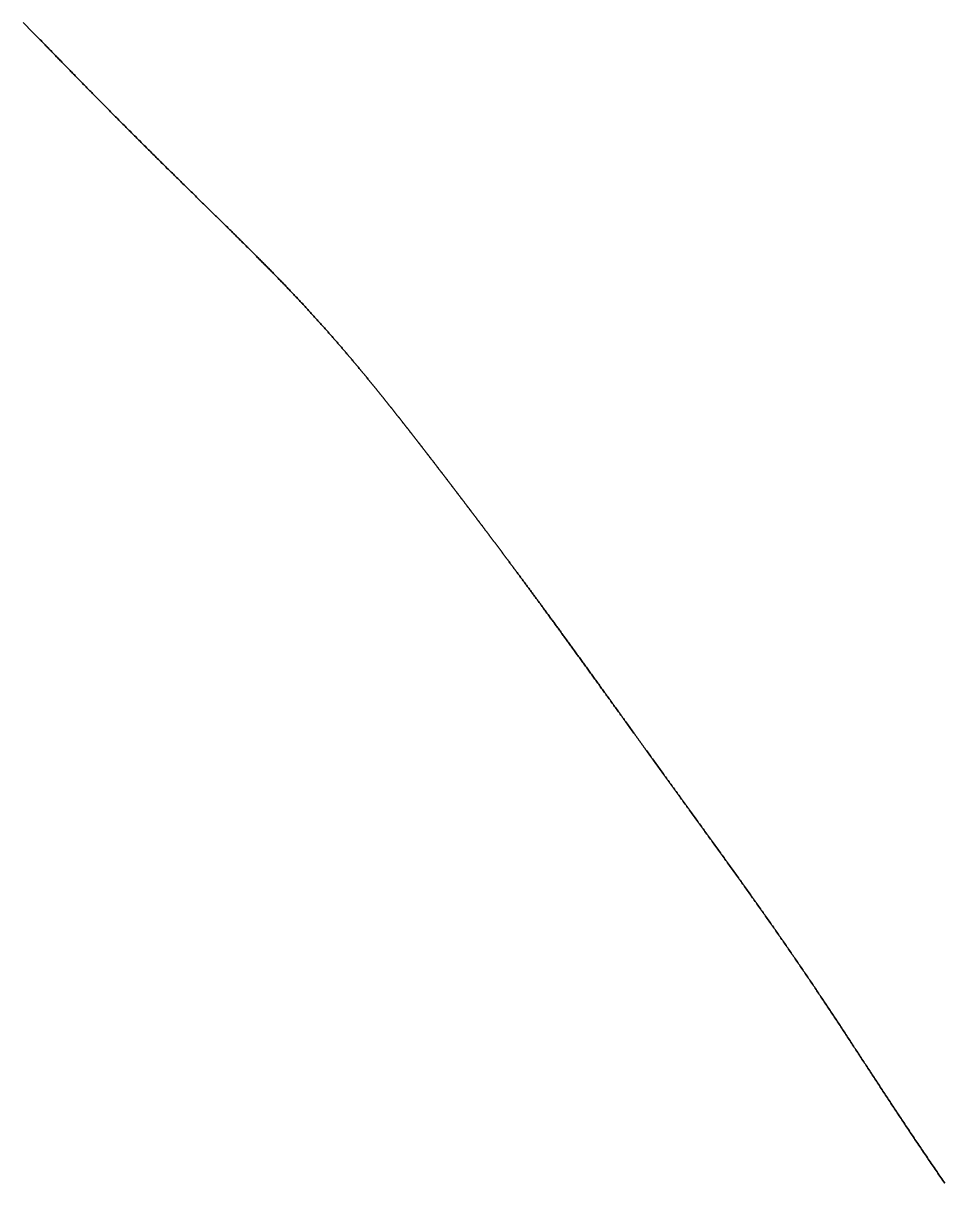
# Model space of a CAD drawing. Header units: inches. Extents: x 130170 to 284068, y 377793 to 804530.
# Drawn here: x 253334.4 to 253390.5, y 739400.2 to 739470.7 of the extents above; entities that cross this region are included whole.
import ezdxf

# ---------------------------------------------------------------- set-up
doc = ezdxf.new("R2010")
doc.units = ezdxf.units.IN
doc.header["$MEASUREMENT"] = 0
doc.layers.add('muni_il', color=7, linetype='Continuous')

msp = doc.modelspace()

# ---------------------------------------------------------------- linework, layer by layer
at = {"layer": 'muni_il'}
for points in [[(253334.381, 739470.787), (253334.42, 739470.748), (253334.459, 739470.708), (253334.498, 739470.669), (253334.537, 739470.629), (253334.576, 739470.59), (253334.615, 739470.55), (253334.655, 739470.51), (253334.694, 739470.47), (253334.734, 739470.431), (253334.773, 739470.39), (253334.813, 739470.35), (253334.853, 739470.31), (253334.893, 739470.269), (253334.933, 739470.229), (253334.973, 739470.188), (253335.013, 739470.147), (253335.054, 739470.106), (253335.094, 739470.064), (253335.135, 739470.023), (253335.176, 739469.981), (253335.217, 739469.939), (253335.258, 739469.897), (253335.299, 739469.855), (253335.34, 739469.813), (253335.382, 739469.77), (253335.424, 739469.728), (253335.466, 739469.685), (253335.508, 739469.641), (253335.55, 739469.598), (253335.593, 739469.554), (253335.636, 739469.511), (253335.679, 739469.466), (253335.722, 739469.422), (253335.765, 739469.378), (253335.809, 739469.333), (253335.853, 739469.288), (253335.897, 739469.243), (253335.941, 739469.197), (253335.986, 739469.151), (253336.03, 739469.106), (253336.075, 739469.059), (253336.12, 739469.013), (253336.166, 739468.966), (253336.212, 739468.919), (253336.258, 739468.872), (253336.304, 739468.824), (253336.35, 739468.777), (253336.397, 739468.729), (253336.444, 739468.68), (253336.491, 739468.632), (253336.539, 739468.583), (253336.586, 739468.534), (253336.635, 739468.484), (253336.683, 739468.435), (253336.731, 739468.385), (253336.78, 739468.334), (253336.829, 739468.284), (253336.879, 739468.233), (253336.929, 739468.182), (253336.979, 739468.131), (253337.029, 739468.079), (253337.079, 739468.027), (253337.13, 739467.975), (253337.181, 739467.923), (253337.233, 739467.87), (253337.284, 739467.817), (253337.336, 739467.763), (253337.389, 739467.71), (253337.441, 739467.656), (253337.494, 739467.602), (253337.547, 739467.547), (253337.6, 739467.493), (253337.654, 739467.438), (253337.708, 739467.383), (253337.762, 739467.327), (253337.816, 739467.272), (253337.871, 739467.216), (253337.926, 739467.159), (253337.981, 739467.103), (253338.037, 739467.046), (253338.093, 739466.989), (253338.149, 739466.932), (253338.205, 739466.874), (253338.262, 739466.816), (253338.319, 739466.758), (253338.376, 739466.7), (253338.433, 739466.641), (253338.491, 739466.583), (253338.549, 739466.524), (253338.607, 739466.465), (253338.666, 739466.405), (253338.724, 739466.345), (253338.783, 739466.286), (253338.842, 739466.226), (253338.902, 739466.165), (253338.961, 739466.105), (253339.021, 739466.044), (253339.081, 739465.983), (253339.141, 739465.922), (253339.202, 739465.861), (253339.263, 739465.799), (253339.323, 739465.738), (253339.385, 739465.676), (253339.446, 739465.614), (253339.507, 739465.551), (253339.569, 739465.489), (253339.631, 739465.427), (253339.693, 739465.364), (253339.755, 739465.301), (253339.818, 739465.238), (253339.88, 739465.175), (253339.943, 739465.112), (253340.006, 739465.048), (253340.069, 739464.985), (253340.133, 739464.921), (253340.196, 739464.857), (253340.26, 739464.793), (253340.323, 739464.729), (253340.387, 739464.665), (253340.451, 739464.601), (253340.515, 739464.536), (253340.579, 739464.472), (253340.644, 739464.408), (253340.708, 739464.343), (253340.773, 739464.278), (253340.838, 739464.214), (253340.902, 739464.149), (253340.967, 739464.084), (253341.032, 739464.019), (253341.097, 739463.954), (253341.162, 739463.889), (253341.228, 739463.824), (253341.293, 739463.759), (253341.358, 739463.694), (253341.424, 739463.628), (253341.489, 739463.563), (253341.555, 739463.498), (253341.62, 739463.432), (253341.686, 739463.367), (253341.751, 739463.302), (253341.817, 739463.237), (253341.883, 739463.171), (253341.949, 739463.106), (253342.014, 739463.041), (253342.08, 739462.976), (253342.146, 739462.91), (253342.212, 739462.845), (253342.277, 739462.78), (253342.343, 739462.715), (253342.409, 739462.649), (253342.475, 739462.584), (253342.54, 739462.519), (253342.606, 739462.454), (253342.672, 739462.389), (253342.737, 739462.324), (253342.803, 739462.259), (253342.869, 739462.195), (253342.934, 739462.13), (253343, 739462.065), (253343.065, 739462.001), (253343.13, 739461.936), (253343.196, 739461.872), (253343.261, 739461.807), (253343.326, 739461.743), (253343.391, 739461.679), (253343.456, 739461.615), (253343.521, 739461.551), (253343.586, 739461.487), (253343.651, 739461.423), (253343.716, 739461.359), (253343.78, 739461.296), (253343.845, 739461.232), (253343.91, 739461.169), (253343.974, 739461.105), (253344.038, 739461.042), (253344.102, 739460.979), (253344.166, 739460.916), (253344.23, 739460.853), (253344.294, 739460.791), (253344.358, 739460.728), (253344.421, 739460.666), (253344.485, 739460.604), (253344.548, 739460.541), (253344.611, 739460.479), (253344.674, 739460.417), (253344.737, 739460.356), (253344.8, 739460.294), (253344.863, 739460.233), (253344.925, 739460.171), (253344.988, 739460.11), (253345.05, 739460.049), (253345.112, 739459.988), (253345.174, 739459.927), (253345.236, 739459.867), (253345.297, 739459.806), (253345.359, 739459.746), (253345.42, 739459.686), (253345.481, 739459.626), (253345.542, 739459.566), (253345.603, 739459.507), (253345.663, 739459.447), (253345.724, 739459.388), (253345.784, 739459.329), (253345.844, 739459.269), (253345.904, 739459.211), (253345.964, 739459.152), (253346.024, 739459.093), (253346.083, 739459.035), (253346.143, 739458.977), (253346.202, 739458.919), (253346.261, 739458.861), (253346.32, 739458.803), (253346.378, 739458.745), (253346.437, 739458.688), (253346.495, 739458.631), (253346.553, 739458.574), (253346.611, 739458.517), (253346.668, 739458.46), (253346.726, 739458.403), (253346.783, 739458.347), (253346.84, 739458.291), (253346.897, 739458.234), (253346.954, 739458.178), (253347.011, 739458.123), (253347.067, 739458.067), (253347.124, 739458.012), (253347.179, 739457.956), (253347.235, 739457.901), (253347.291, 739457.846), (253347.347, 739457.791), (253347.402, 739457.736), (253347.457, 739457.682), (253347.512, 739457.628), (253347.567, 739457.573), (253347.621, 739457.519), (253347.676, 739457.465), (253347.73, 739457.411), (253347.784, 739457.358), (253347.838, 739457.304), (253347.891, 739457.251), (253347.945, 739457.198), (253347.998, 739457.145), (253348.051, 739457.092), (253348.104, 739457.039), (253348.157, 739456.987), (253348.21, 739456.934), (253348.262, 739456.882), (253348.314, 739456.83), (253348.366, 739456.778), (253348.418, 739456.726), (253348.47, 739456.674), (253348.521, 739456.622), (253348.573, 739456.571), (253348.624, 739456.52), (253348.675, 739456.468), (253348.726, 739456.417), (253348.776, 739456.366), (253348.827, 739456.315), (253348.877, 739456.265), (253348.927, 739456.214), (253348.977, 739456.164), (253349.027, 739456.113), (253349.077, 739456.063), (253349.126, 739456.013), (253349.175, 739455.963), (253349.225, 739455.913), (253349.273, 739455.864), (253349.322, 739455.814), (253349.371, 739455.764), (253349.419, 739455.715), (253349.468, 739455.666), (253349.516, 739455.617), (253349.564, 739455.568), (253349.612, 739455.519), (253349.659, 739455.47), (253349.707, 739455.421), (253349.754, 739455.373), (253349.801, 739455.324), (253349.849, 739455.276), (253349.895, 739455.227), (253349.942, 739455.179), (253349.989, 739455.131), (253350.035, 739455.083), (253350.082, 739455.035), (253350.128, 739454.987), (253350.174, 739454.94), (253350.22, 739454.892), (253350.265, 739454.844), (253350.311, 739454.797), (253350.357, 739454.75), (253350.402, 739454.702), (253350.447, 739454.655), (253350.492, 739454.608), (253350.537, 739454.561), (253350.582, 739454.514), (253350.627, 739454.467), (253350.671, 739454.42), (253350.715, 739454.373), (253350.76, 739454.327), (253350.804, 739454.28), (253350.848, 739454.234), (253350.892, 739454.187), (253350.936, 739454.141), (253350.979, 739454.095), (253351.023, 739454.048), (253351.066, 739454.002), (253351.109, 739453.956), (253351.152, 739453.91), (253351.195, 739453.864), (253351.238, 739453.818), (253351.281, 739453.773), (253351.324, 739453.727), (253351.366, 739453.681), (253351.409, 739453.636), (253351.451, 739453.59), (253351.493, 739453.544), (253351.535, 739453.499), (253351.577, 739453.454), (253351.619, 739453.408), (253351.661, 739453.363), (253351.703, 739453.318), (253351.744, 739453.273), (253351.786, 739453.227), (253351.827, 739453.182), (253351.868, 739453.137), (253351.91, 739453.092), (253351.951, 739453.047), (253351.992, 739453.002), (253352.032, 739452.958), (253352.073, 739452.913), (253352.114, 739452.868), (253352.154, 739452.823), (253352.195, 739452.779), (253352.235, 739452.734), (253352.275, 739452.69), (253352.315, 739452.645), (253352.356, 739452.601), (253352.396, 739452.556), (253352.435, 739452.512), (253352.475, 739452.468), (253352.515, 739452.423), (253352.555, 739452.379), (253352.594, 739452.335), (253352.633, 739452.291), (253352.673, 739452.246), (253352.712, 739452.202), (253352.751, 739452.158), (253352.79, 739452.114), (253352.829, 739452.07), (253352.868, 739452.026), (253352.907, 739451.982), (253352.946, 739451.938), (253352.985, 739451.895), (253353.023, 739451.851), (253353.062, 739451.807), (253353.1, 739451.763), (253353.139, 739451.719), (253353.177, 739451.676), (253353.215, 739451.632), (253353.253, 739451.589), (253353.291, 739451.545), (253353.329, 739451.501), (253353.367, 739451.458), (253353.405, 739451.414), (253353.443, 739451.371), (253353.48, 739451.328), (253353.518, 739451.284), (253353.555, 739451.241), (253353.593, 739451.197), (253353.63, 739451.154), (253353.667, 739451.111), (253353.705, 739451.068), (253353.742, 739451.025), (253353.779, 739450.981), (253353.816, 739450.938), (253353.853, 739450.895), (253353.889, 739450.852), (253353.926, 739450.809), (253353.963, 739450.766), (253354, 739450.723), (253354.036, 739450.68), (253354.073, 739450.637), (253354.109, 739450.594), (253354.146, 739450.552), (253354.182, 739450.509), (253354.218, 739450.466), (253354.254, 739450.423), (253354.29, 739450.381), (253354.326, 739450.338), (253354.362, 739450.295), (253354.398, 739450.253), (253354.434, 739450.21), (253354.47, 739450.168), (253354.505, 739450.125), (253354.541, 739450.083), (253354.577, 739450.04), (253354.612, 739449.998), (253354.648, 739449.956), (253354.683, 739449.913), (253354.718, 739449.871), (253354.753, 739449.829), (253354.788, 739449.787), (253354.824, 739449.744), (253354.859, 739449.702), (253354.894, 739449.66), (253354.929, 739449.618), (253354.963, 739449.576), (253354.998, 739449.534), (253355.033, 739449.492), (253355.068, 739449.45), (253355.102, 739449.408), (253355.137, 739449.367), (253355.171, 739449.325), (253355.205, 739449.283), (253355.24, 739449.241), (253355.274, 739449.2), (253355.308, 739449.158), (253355.342, 739449.116), (253355.376, 739449.075), (253355.41, 739449.034), (253355.444, 739448.992), (253355.478, 739448.951), (253355.512, 739448.909), (253355.546, 739448.868), (253355.579, 739448.827), (253355.613, 739448.785), (253355.647, 739448.744), (253355.68, 739448.703), (253355.714, 739448.662), (253355.747, 739448.621), (253355.78, 739448.58), (253355.814, 739448.539), (253355.847, 739448.498), (253355.88, 739448.457), (253355.913, 739448.416), (253355.946, 739448.375), (253355.979, 739448.335), (253356.012, 739448.294), (253356.045, 739448.253), (253356.077, 739448.213), (253356.11, 739448.172), (253356.143, 739448.132), (253356.175, 739448.091), (253356.208, 739448.051), (253356.24, 739448.01), (253356.273, 739447.97), (253356.305, 739447.93), (253356.337, 739447.89), (253356.369, 739447.849), (253356.401, 739447.809), (253356.434, 739447.769), (253356.466, 739447.729), (253356.498, 739447.689), (253356.53, 739447.649), (253356.561, 739447.61), (253356.593, 739447.57), (253356.625, 739447.53), (253356.656, 739447.49), (253356.688, 739447.451), (253356.72, 739447.411), (253356.751, 739447.371), (253356.783, 739447.332), (253356.814, 739447.292), (253356.845, 739447.253), (253356.877, 739447.214), (253356.908, 739447.174), (253356.939, 739447.135), (253356.97, 739447.096), (253357.001, 739447.057), (253357.032, 739447.018), (253357.063, 739446.979), (253357.094, 739446.94), (253357.124, 739446.901), (253357.155, 739446.862), (253357.186, 739446.823), (253357.216, 739446.784), (253357.247, 739446.746), (253357.277, 739446.707), (253357.308, 739446.668), (253357.338, 739446.63), (253357.369, 739446.591), (253357.399, 739446.553), (253357.429, 739446.514), (253357.459, 739446.476), (253357.489, 739446.438), (253357.52, 739446.399), (253357.55, 739446.361), (253357.579, 739446.323), (253357.609, 739446.285), (253357.639, 739446.247), (253357.669, 739446.209), (253357.699, 739446.171), (253357.728, 739446.133), (253357.758, 739446.095), (253357.788, 739446.057), (253357.817, 739446.02), (253357.847, 739445.982), (253357.876, 739445.944), (253357.906, 739445.907), (253357.935, 739445.869), (253357.964, 739445.831), (253357.993, 739445.794), (253358.023, 739445.757), (253358.052, 739445.719), (253358.081, 739445.682), (253358.11, 739445.645), (253358.139, 739445.607), (253358.168, 739445.57), (253358.197, 739445.533), (253358.226, 739445.496), (253358.254, 739445.459), (253358.283, 739445.422), (253358.312, 739445.385), (253358.341, 739445.348), (253358.369, 739445.311), (253358.398, 739445.274), (253358.427, 739445.237), (253358.455, 739445.201), (253358.484, 739445.164), (253358.512, 739445.127), (253358.541, 739445.091), (253358.569, 739445.054), (253358.597, 739445.017), (253358.626, 739444.981), (253358.654, 739444.944), (253358.682, 739444.908), (253358.71, 739444.872), (253358.738, 739444.835), (253358.767, 739444.799), (253358.795, 739444.762), (253358.823, 739444.726), (253358.851, 739444.69), (253358.879, 739444.654), (253358.907, 739444.618), (253358.935, 739444.581), (253358.962, 739444.545), (253358.99, 739444.509), (253359.018, 739444.473), (253359.046, 739444.437), (253359.074, 739444.401), (253359.101, 739444.365), (253359.129, 739444.329), (253359.157, 739444.293), (253359.184, 739444.257), (253359.212, 739444.221), (253359.24, 739444.185), (253359.267, 739444.15), (253359.295, 739444.114), (253359.322, 739444.078), (253359.35, 739444.042), (253359.377, 739444.007), (253359.405, 739443.971), (253359.432, 739443.935), (253359.46, 739443.9), (253359.487, 739443.864), (253359.515, 739443.828), (253359.542, 739443.793), (253359.569, 739443.757), (253359.597, 739443.721), (253359.624, 739443.686), (253359.651, 739443.65), (253359.679, 739443.614), (253359.706, 739443.579), (253359.733, 739443.543), (253359.76, 739443.508), (253359.788, 739443.472), (253359.815, 739443.437), (253359.842, 739443.401), (253359.869, 739443.366), (253359.896, 739443.33), (253359.924, 739443.295), (253359.951, 739443.259), (253359.978, 739443.224), (253360.005, 739443.188), (253360.032, 739443.153), (253360.059, 739443.117), (253360.087, 739443.082), (253360.114, 739443.046), (253360.141, 739443.011), (253360.168, 739442.975), (253360.195, 739442.94), (253360.222, 739442.904), (253360.249, 739442.869), (253360.276, 739442.833), (253360.304, 739442.798), (253360.331, 739442.762), (253360.358, 739442.727), (253360.385, 739442.691), (253360.412, 739442.656), (253360.439, 739442.62), (253360.466, 739442.585), (253360.493, 739442.549), (253360.521, 739442.513), (253360.548, 739442.478), (253360.575, 739442.442), (253360.602, 739442.407), (253360.629, 739442.371), (253360.656, 739442.335), (253360.684, 739442.3), (253360.711, 739442.264), (253360.738, 739442.228), (253360.765, 739442.192), (253360.792, 739442.157), (253360.82, 739442.121), (253360.847, 739442.085), (253360.874, 739442.049), (253360.901, 739442.013), (253360.929, 739441.977), (253360.956, 739441.942), (253360.983, 739441.906), (253361.011, 739441.87), (253361.038, 739441.834), (253361.066, 739441.798), (253361.093, 739441.762), (253361.12, 739441.726), (253361.148, 739441.689), (253361.175, 739441.653), (253361.203, 739441.617), (253361.23, 739441.581), (253361.258, 739441.545), (253361.285, 739441.508), (253361.313, 739441.472), (253361.34, 739441.436), (253361.368, 739441.399), (253361.396, 739441.363), (253361.423, 739441.326), (253361.451, 739441.29), (253361.479, 739441.253), (253361.506, 739441.217), (253361.534, 739441.18), (253361.562, 739441.143), (253361.59, 739441.107), (253361.618, 739441.07), (253361.646, 739441.033), (253361.673, 739440.996), (253361.701, 739440.959), (253361.729, 739440.922), (253361.757, 739440.885), (253361.785, 739440.848), (253361.813, 739440.811), (253361.842, 739440.774), (253361.87, 739440.737), (253361.898, 739440.7), (253361.926, 739440.662), (253361.954, 739440.625), (253361.982, 739440.588), (253362.011, 739440.55), (253362.039, 739440.512), (253362.068, 739440.475), (253362.096, 739440.437), (253362.125, 739440.4), (253362.153, 739440.362), (253362.181, 739440.324), (253362.21, 739440.286), (253362.239, 739440.248), (253362.267, 739440.21), (253362.296, 739440.172), (253362.325, 739440.134), (253362.354, 739440.096), (253362.383, 739440.057), (253362.411, 739440.019), (253362.44, 739439.981), (253362.469, 739439.942), (253362.498, 739439.904), (253362.527, 739439.865), (253362.557, 739439.827), (253362.586, 739439.788), (253362.615, 739439.749), (253362.644, 739439.71), (253362.673, 739439.671), (253362.703, 739439.632), (253362.732, 739439.593), (253362.762, 739439.554), (253362.791, 739439.515), (253362.821, 739439.476), (253362.85, 739439.436), (253362.88, 739439.397), (253362.91, 739439.357), (253362.939, 739439.318), (253362.969, 739439.278), (253362.999, 739439.238), (253363.029, 739439.198), (253363.059, 739439.158), (253363.089, 739439.118), (253363.119, 739439.078), (253363.149, 739439.038), (253363.179, 739438.998), (253363.209, 739438.957), (253363.24, 739438.917), (253363.27, 739438.877), (253363.3, 739438.836), (253363.331, 739438.795), (253363.361, 739438.755), (253363.392, 739438.714), (253363.423, 739438.673), (253363.453, 739438.632), (253363.484, 739438.591), (253363.515, 739438.549), (253363.546, 739438.508), (253363.577, 739438.467), (253363.608, 739438.425), (253363.639, 739438.384), (253363.67, 739438.342), (253363.701, 739438.3), (253363.732, 739438.258), (253363.764, 739438.216), (253363.795, 739438.174), (253363.827, 739438.132), (253363.858, 739438.09), (253363.89, 739438.048), (253363.921, 739438.005), (253363.953, 739437.963), (253363.985, 739437.92), (253364.017, 739437.877), (253364.048, 739437.834), (253364.08, 739437.792), (253364.112, 739437.748), (253364.145, 739437.705), (253364.177, 739437.662), (253364.209, 739437.619), (253364.241, 739437.575), (253364.274, 739437.532), (253364.306, 739437.488), (253364.339, 739437.444), (253364.371, 739437.401), (253364.404, 739437.357), (253364.437, 739437.313), (253364.469, 739437.268), (253364.502, 739437.224), (253364.535, 739437.18), (253364.568, 739437.135), (253364.601, 739437.091), (253364.634, 739437.046), (253364.668, 739437.001), (253364.701, 739436.956), (253364.734, 739436.911), (253364.768, 739436.866), (253364.801, 739436.82), (253364.835, 739436.775), (253364.869, 739436.729), (253364.903, 739436.684), (253364.936, 739436.638), (253364.97, 739436.592), (253365.004, 739436.546), (253365.038, 739436.5), (253365.073, 739436.454), (253365.107, 739436.407), (253365.141, 739436.361), (253365.176, 739436.314), (253365.21, 739436.268), (253365.245, 739436.221), (253365.279, 739436.174), (253365.314, 739436.127), (253365.349, 739436.08), (253365.384, 739436.032), (253365.419, 739435.985), (253365.454, 739435.937), (253365.489, 739435.889), (253365.524, 739435.842), (253365.559, 739435.794), (253365.595, 739435.746), (253365.63, 739435.697), (253365.666, 739435.649), (253365.701, 739435.6), (253365.737, 739435.552), (253365.773, 739435.503), (253365.809, 739435.454), (253365.845, 739435.405), (253365.881, 739435.356), (253365.917, 739435.307), (253365.953, 739435.257), (253365.99, 739435.208), (253366.026, 739435.158), (253366.062, 739435.108), (253366.099, 739435.058), (253366.136, 739435.008), (253366.173, 739434.958), (253366.209, 739434.908), (253366.246, 739434.857), (253366.283, 739434.807), (253366.321, 739434.756), (253366.358, 739434.705), (253366.395, 739434.654), (253366.433, 739434.603), (253366.47, 739434.552), (253366.508, 739434.5), (253366.545, 739434.448), (253366.583, 739434.397), (253366.621, 739434.345), (253366.659, 739434.293), (253366.697, 739434.241), (253366.735, 739434.188), (253366.774, 739434.136), (253366.812, 739434.083), (253366.85, 739434.031), (253366.889, 739433.978), (253366.928, 739433.925), (253366.966, 739433.871), (253367.005, 739433.818), (253367.044, 739433.765), (253367.083, 739433.711), (253367.122, 739433.657), (253367.162, 739433.603), (253367.201, 739433.549), (253367.24, 739433.495), (253367.28, 739433.441), (253367.32, 739433.386), (253367.359, 739433.331), (253367.399, 739433.276), (253367.439, 739433.221), (253367.479, 739433.166), (253367.519, 739433.111), (253367.56, 739433.056), (253367.6, 739433), (253367.641, 739432.944), (253367.681, 739432.888), (253367.722, 739432.832), (253367.763, 739432.776), (253367.804, 739432.719), (253367.844, 739432.663), (253367.886, 739432.606), (253367.927, 739432.549), (253367.968, 739432.492), (253368.01, 739432.435), (253368.051, 739432.378), (253368.093, 739432.32), (253368.135, 739432.263), (253368.177, 739432.205), (253368.219, 739432.147), (253368.261, 739432.089), (253368.303, 739432.03), (253368.345, 739431.972), (253368.388, 739431.913), (253368.43, 739431.854), (253368.473, 739431.795), (253368.515, 739431.736), (253368.558, 739431.677), (253368.601, 739431.618), (253368.644, 739431.558), (253368.688, 739431.498), (253368.731, 739431.438), (253368.774, 739431.378), (253368.818, 739431.318), (253368.862, 739431.257), (253368.905, 739431.197), (253368.949, 739431.136), (253368.993, 739431.075), (253369.037, 739431.014), (253369.082, 739430.953), (253369.126, 739430.891), (253369.17, 739430.83), (253369.215, 739430.768), (253369.259, 739430.706), (253369.304, 739430.644), (253369.349, 739430.582), (253369.394, 739430.52), (253369.439, 739430.457), (253369.485, 739430.394), (253369.53, 739430.331), (253369.576, 739430.268), (253369.621, 739430.205), (253369.667, 739430.142), (253369.713, 739430.078), (253369.759, 739430.014), (253369.805, 739429.95), (253369.851, 739429.886), (253369.897, 739429.822), (253369.944, 739429.758), (253369.99, 739429.693), (253370.037, 739429.629), (253370.084, 739429.564), (253370.131, 739429.499), (253370.178, 739429.433), (253370.225, 739429.368), (253370.272, 739429.303), (253370.319, 739429.237), (253370.367, 739429.171), (253370.414, 739429.105), (253370.462, 739429.039), (253370.51, 739428.973), (253370.558, 739428.906), (253370.606, 739428.84), (253370.654, 739428.773), (253370.702, 739428.706), (253370.751, 739428.639), (253370.799, 739428.571), (253370.848, 739428.504), (253370.896, 739428.436), (253370.945, 739428.369), (253370.994, 739428.301), (253371.043, 739428.233), (253371.092, 739428.165), (253371.141, 739428.096), (253371.191, 739428.028), (253371.24, 739427.959), (253371.29, 739427.89), (253371.34, 739427.822), (253371.39, 739427.752), (253371.439, 739427.683), (253371.489, 739427.614), (253371.54, 739427.544), (253371.59, 739427.475), (253371.64, 739427.405), (253371.691, 739427.335), (253371.741, 739427.265), (253371.792, 739427.195), (253371.843, 739427.124), (253371.893, 739427.054), (253371.944, 739426.983), (253371.996, 739426.912), (253372.047, 739426.842), (253372.098, 739426.771), (253372.149, 739426.699), (253372.201, 739426.628), (253372.252, 739426.557), (253372.304, 739426.485), (253372.356, 739426.413), (253372.407, 739426.342), (253372.459, 739426.27), (253372.511, 739426.198), (253372.564, 739426.126), (253372.616, 739426.053), (253372.668, 739425.981), (253372.72, 739425.908), (253372.773, 739425.836), (253372.825, 739425.763), (253372.878, 739425.69), (253372.931, 739425.617), (253372.984, 739425.544), (253373.036, 739425.471), (253373.089, 739425.398), (253373.142, 739425.324), (253373.195, 739425.251), (253373.249, 739425.177), (253373.302, 739425.104), (253373.355, 739425.03), (253373.409, 739424.956), (253373.462, 739424.882), (253373.516, 739424.808), (253373.569, 739424.734), (253373.623, 739424.659), (253373.677, 739424.585), (253373.731, 739424.511), (253373.784, 739424.436), (253373.838, 739424.362), (253373.892, 739424.287), (253373.946, 739424.212), (253374, 739424.137), (253374.055, 739424.062), (253374.109, 739423.988), (253374.163, 739423.912), (253374.217, 739423.837), (253374.272, 739423.762), (253374.326, 739423.687), (253374.381, 739423.612), (253374.435, 739423.536), (253374.49, 739423.461), (253374.544, 739423.386), (253374.599, 739423.31), (253374.654, 739423.234), (253374.708, 739423.159), (253374.763, 739423.083), (253374.818, 739423.007), (253374.873, 739422.932), (253374.928, 739422.856), (253374.983, 739422.78), (253375.037, 739422.704), (253375.092, 739422.628), (253375.147, 739422.552), (253375.202, 739422.476), (253375.257, 739422.4), (253375.312, 739422.324), (253375.367, 739422.248), (253375.422, 739422.172), (253375.478, 739422.095), (253375.533, 739422.019), (253375.588, 739421.943), (253375.643, 739421.867), (253375.698, 739421.79), (253375.753, 739421.714), (253375.808, 739421.638), (253375.863, 739421.562), (253375.919, 739421.485), (253375.974, 739421.409), (253376.029, 739421.332), (253376.084, 739421.256), (253376.139, 739421.18), (253376.194, 739421.103), (253376.249, 739421.027), (253376.304, 739420.951), (253376.36, 739420.874), (253376.415, 739420.798), (253376.47, 739420.722), (253376.525, 739420.645), (253376.58, 739420.569), (253376.635, 739420.493), (253376.69, 739420.416), (253376.745, 739420.34), (253376.8, 739420.264), (253376.855, 739420.187), (253376.91, 739420.111), (253376.965, 739420.035), (253377.02, 739419.959), (253377.074, 739419.883), (253377.129, 739419.806), (253377.184, 739419.73), (253377.239, 739419.654), (253377.294, 739419.578), (253377.348, 739419.502), (253377.403, 739419.426), (253377.457, 739419.35), (253377.512, 739419.273), (253377.567, 739419.198), (253377.621, 739419.122), (253377.676, 739419.046), (253377.73, 739418.97), (253377.784, 739418.894), (253377.839, 739418.818), (253377.893, 739418.742), (253377.947, 739418.666), (253378.002, 739418.591), (253378.056, 739418.515), (253378.11, 739418.439), (253378.164, 739418.364), (253378.218, 739418.288), (253378.272, 739418.212), (253378.326, 739418.137), (253378.38, 739418.061), (253378.434, 739417.986), (253378.487, 739417.91), (253378.541, 739417.835), (253378.595, 739417.76), (253378.648, 739417.684), (253378.702, 739417.609), (253378.755, 739417.534), (253378.809, 739417.459), (253378.862, 739417.384), (253378.915, 739417.308), (253378.969, 739417.233), (253379.022, 739417.158), (253379.075, 739417.083), (253379.128, 739417.008), (253379.181, 739416.933), (253379.234, 739416.858), (253379.287, 739416.784), (253379.34, 739416.709), (253379.393, 739416.634), (253379.445, 739416.559), (253379.498, 739416.484), (253379.55, 739416.41), (253379.603, 739416.335), (253379.655, 739416.261), (253379.708, 739416.186), (253379.76, 739416.111), (253379.813, 739416.037), (253379.865, 739415.962), (253379.917, 739415.888), (253379.969, 739415.813), (253380.021, 739415.739), (253380.073, 739415.665), (253380.125, 739415.59), (253380.177, 739415.516), (253380.229, 739415.442), (253380.281, 739415.367), (253380.333, 739415.293), (253380.384, 739415.219), (253380.436, 739415.145), (253380.487, 739415.07), (253380.539, 739414.996), (253380.59, 739414.922), (253380.642, 739414.848), (253380.693, 739414.774), (253380.745, 739414.7), (253380.796, 739414.625), (253380.847, 739414.551), (253380.898, 739414.477), (253380.949, 739414.403), (253381, 739414.329), (253381.051, 739414.255), (253381.102, 739414.181), (253381.153, 739414.106), (253381.204, 739414.032), (253381.255, 739413.958), (253381.306, 739413.884), (253381.357, 739413.81), (253381.407, 739413.736), (253381.458, 739413.662), (253381.509, 739413.588), (253381.56, 739413.513), (253381.61, 739413.439), (253381.661, 739413.365), (253381.711, 739413.291), (253381.762, 739413.217), (253381.812, 739413.142), (253381.863, 739413.068), (253381.913, 739412.994), (253381.964, 739412.919), (253382.014, 739412.845), (253382.064, 739412.771), (253382.115, 739412.696), (253382.165, 739412.622), (253382.215, 739412.547), (253382.265, 739412.473), (253382.316, 739412.398), (253382.366, 739412.323), (253382.416, 739412.249), (253382.467, 739412.174), (253382.517, 739412.099), (253382.567, 739412.025), (253382.617, 739411.95), (253382.667, 739411.875), (253382.718, 739411.8), (253382.768, 739411.725), (253382.818, 739411.65), (253382.868, 739411.575), (253382.918, 739411.5), (253382.969, 739411.424), (253383.019, 739411.349), (253383.069, 739411.274), (253383.119, 739411.198), (253383.169, 739411.123), (253383.22, 739411.047), (253383.27, 739410.971), (253383.32, 739410.896), (253383.371, 739410.82), (253383.421, 739410.744), (253383.471, 739410.668), (253383.521, 739410.592), (253383.572, 739410.516), (253383.622, 739410.44), (253383.673, 739410.364), (253383.723, 739410.287), (253383.774, 739410.211), (253383.824, 739410.134), (253383.875, 739410.058), (253383.925, 739409.981), (253383.976, 739409.904), (253384.026, 739409.827), (253384.077, 739409.75), (253384.128, 739409.673), (253384.179, 739409.596), (253384.229, 739409.519), (253384.28, 739409.441), (253384.331, 739409.364), (253384.382, 739409.286), (253384.433, 739409.209), (253384.484, 739409.131), (253384.535, 739409.053), (253384.586, 739408.975), (253384.638, 739408.897), (253384.689, 739408.819), (253384.74, 739408.74), (253384.791, 739408.662), (253384.843, 739408.584), (253384.894, 739408.505), (253384.946, 739408.426), (253384.997, 739408.347), (253385.049, 739408.269), (253385.101, 739408.189), (253385.153, 739408.11), (253385.204, 739408.031), (253385.256, 739407.952), (253385.308, 739407.872), (253385.36, 739407.793), (253385.412, 739407.713), (253385.465, 739407.633), (253385.517, 739407.553), (253385.569, 739407.473), (253385.622, 739407.393), (253385.674, 739407.313), (253385.727, 739407.232), (253385.78, 739407.152), (253385.832, 739407.071), (253385.885, 739406.99), (253385.938, 739406.909), (253385.991, 739406.829), (253386.044, 739406.748), (253386.097, 739406.666), (253386.15, 739406.585), (253386.204, 739406.504), (253386.257, 739406.422), (253386.311, 739406.341), (253386.364, 739406.259), (253386.418, 739406.177), (253386.472, 739406.095), (253386.525, 739406.013), (253386.579, 739405.931), (253386.633, 739405.849), (253386.687, 739405.766), (253386.742, 739405.684), (253386.796, 739405.601), (253386.85, 739405.518), (253386.905, 739405.436), (253386.959, 739405.353), (253387.014, 739405.27), (253387.069, 739405.187), (253387.123, 739405.104), (253387.178, 739405.02), (253387.233, 739404.937), (253387.289, 739404.853), (253387.344, 739404.77), (253387.399, 739404.686), (253387.454, 739404.602), (253387.51, 739404.519), (253387.565, 739404.435), (253387.621, 739404.351), (253387.677, 739404.266), (253387.733, 739404.182), (253387.789, 739404.098), (253387.845, 739404.014), (253387.901, 739403.929), (253387.957, 739403.845), (253388.013, 739403.76), (253388.07, 739403.675), (253388.126, 739403.591), (253388.183, 739403.506), (253388.24, 739403.421), (253388.296, 739403.336), (253388.353, 739403.251), (253388.41, 739403.166), (253388.467, 739403.081), (253388.524, 739402.995), (253388.582, 739402.91), (253388.639, 739402.825), (253388.696, 739402.739), (253388.754, 739402.654), (253388.811, 739402.568), (253388.869, 739402.483), (253388.927, 739402.397), (253388.985, 739402.311), (253389.043, 739402.226), (253389.1, 739402.14), (253389.159, 739402.054), (253389.217, 739401.968), (253389.275, 739401.882), (253389.333, 739401.796), (253389.392, 739401.711), (253389.45, 739401.625), (253389.509, 739401.538), (253389.567, 739401.453), (253389.626, 739401.366), (253389.685, 739401.28), (253389.744, 739401.194), (253389.802, 739401.108), (253389.861, 739401.022), (253389.92, 739400.936), (253389.98, 739400.85), (253390.039, 739400.764), (253390.098, 739400.677), (253390.157, 739400.591), (253390.217, 739400.505), (253390.276, 739400.419), (253390.335, 739400.333), (253390.395, 739400.247), (253390.454, 739400.161)], [(253390.454, 739400.161), (253390.395, 739400.247), (253390.335, 739400.333), (253390.276, 739400.419), (253390.217, 739400.505), (253390.157, 739400.591), (253390.098, 739400.677), (253390.039, 739400.764), (253389.98, 739400.85), (253389.92, 739400.936), (253389.861, 739401.022), (253389.802, 739401.108), (253389.744, 739401.194), (253389.685, 739401.28), (253389.626, 739401.366), (253389.567, 739401.453), (253389.509, 739401.538), (253389.45, 739401.625), (253389.392, 739401.711), (253389.333, 739401.796), (253389.275, 739401.882), (253389.217, 739401.968), (253389.159, 739402.054), (253389.1, 739402.14), (253389.043, 739402.226), (253388.985, 739402.311), (253388.927, 739402.397), (253388.869, 739402.483), (253388.811, 739402.568), (253388.754, 739402.654), (253388.696, 739402.739), (253388.639, 739402.825), (253388.582, 739402.91), (253388.524, 739402.995), (253388.467, 739403.081), (253388.41, 739403.166), (253388.353, 739403.251), (253388.296, 739403.336), (253388.24, 739403.421), (253388.183, 739403.506), (253388.126, 739403.591), (253388.07, 739403.675), (253388.013, 739403.76), (253387.957, 739403.845), (253387.901, 739403.929), (253387.845, 739404.014), (253387.789, 739404.098), (253387.733, 739404.182), (253387.677, 739404.266), (253387.621, 739404.351), (253387.565, 739404.435), (253387.51, 739404.519), (253387.454, 739404.602), (253387.399, 739404.686), (253387.344, 739404.77), (253387.289, 739404.853), (253387.233, 739404.937), (253387.178, 739405.02), (253387.123, 739405.104), (253387.069, 739405.187), (253387.014, 739405.27), (253386.959, 739405.353), (253386.905, 739405.436), (253386.85, 739405.518), (253386.796, 739405.601), (253386.742, 739405.684), (253386.687, 739405.766), (253386.633, 739405.849), (253386.579, 739405.931), (253386.525, 739406.013), (253386.472, 739406.095), (253386.418, 739406.177), (253386.364, 739406.259), (253386.311, 739406.341), (253386.257, 739406.422), (253386.204, 739406.504), (253386.15, 739406.585), (253386.097, 739406.666), (253386.044, 739406.748), (253385.991, 739406.829), (253385.938, 739406.909), (253385.885, 739406.99), (253385.832, 739407.071), (253385.78, 739407.152), (253385.727, 739407.232), (253385.674, 739407.313), (253385.622, 739407.393), (253385.569, 739407.473), (253385.517, 739407.553), (253385.465, 739407.633), (253385.412, 739407.713), (253385.36, 739407.793), (253385.308, 739407.872), (253385.256, 739407.952), (253385.204, 739408.031), (253385.153, 739408.11), (253385.101, 739408.189), (253385.049, 739408.269), (253384.997, 739408.347), (253384.946, 739408.426), (253384.894, 739408.505), (253384.843, 739408.584), (253384.791, 739408.662), (253384.74, 739408.74), (253384.689, 739408.819), (253384.638, 739408.897), (253384.586, 739408.975), (253384.535, 739409.053), (253384.484, 739409.131), (253384.433, 739409.209), (253384.382, 739409.286), (253384.331, 739409.364), (253384.28, 739409.441), (253384.229, 739409.519), (253384.179, 739409.596), (253384.128, 739409.673), (253384.077, 739409.75), (253384.026, 739409.827), (253383.976, 739409.904), (253383.925, 739409.981), (253383.875, 739410.058), (253383.824, 739410.134), (253383.774, 739410.211), (253383.723, 739410.287), (253383.673, 739410.364), (253383.622, 739410.44), (253383.572, 739410.516), (253383.521, 739410.592), (253383.471, 739410.668), (253383.421, 739410.744), (253383.371, 739410.82), (253383.32, 739410.896), (253383.27, 739410.971), (253383.22, 739411.047), (253383.169, 739411.123), (253383.119, 739411.198), (253383.069, 739411.274), (253383.019, 739411.349), (253382.969, 739411.424), (253382.918, 739411.5), (253382.868, 739411.575), (253382.818, 739411.65), (253382.768, 739411.725), (253382.718, 739411.8), (253382.667, 739411.875), (253382.617, 739411.95), (253382.567, 739412.025), (253382.517, 739412.099), (253382.467, 739412.174), (253382.416, 739412.249), (253382.366, 739412.323), (253382.316, 739412.398), (253382.265, 739412.473), (253382.215, 739412.547), (253382.165, 739412.622), (253382.115, 739412.696), (253382.064, 739412.771), (253382.014, 739412.845), (253381.964, 739412.919), (253381.913, 739412.994), (253381.863, 739413.068), (253381.812, 739413.142), (253381.762, 739413.217), (253381.711, 739413.291), (253381.661, 739413.365), (253381.61, 739413.439), (253381.56, 739413.513), (253381.509, 739413.588), (253381.458, 739413.662), (253381.407, 739413.736), (253381.357, 739413.81), (253381.306, 739413.884), (253381.255, 739413.958), (253381.204, 739414.032), (253381.153, 739414.106), (253381.102, 739414.181), (253381.051, 739414.255), (253381, 739414.329), (253380.949, 739414.403), (253380.898, 739414.477), (253380.847, 739414.551), (253380.796, 739414.625), (253380.745, 739414.7), (253380.693, 739414.774), (253380.642, 739414.848), (253380.59, 739414.922), (253380.539, 739414.996), (253380.487, 739415.07), (253380.436, 739415.145), (253380.384, 739415.219), (253380.333, 739415.293), (253380.281, 739415.367), (253380.229, 739415.442), (253380.177, 739415.516), (253380.125, 739415.59), (253380.073, 739415.665), (253380.021, 739415.739), (253379.969, 739415.813), (253379.917, 739415.888), (253379.865, 739415.962), (253379.813, 739416.037), (253379.76, 739416.111), (253379.708, 739416.186), (253379.655, 739416.261), (253379.603, 739416.335), (253379.55, 739416.41), (253379.498, 739416.484), (253379.445, 739416.559), (253379.393, 739416.634), (253379.34, 739416.709), (253379.287, 739416.784), (253379.234, 739416.858), (253379.181, 739416.933), (253379.128, 739417.008), (253379.075, 739417.083), (253379.022, 739417.158), (253378.969, 739417.233), (253378.915, 739417.308), (253378.862, 739417.384), (253378.809, 739417.459), (253378.755, 739417.534), (253378.702, 739417.609), (253378.648, 739417.684), (253378.595, 739417.76), (253378.541, 739417.835), (253378.487, 739417.91), (253378.434, 739417.986), (253378.38, 739418.061), (253378.326, 739418.137), (253378.272, 739418.212), (253378.218, 739418.288), (253378.164, 739418.364), (253378.11, 739418.439), (253378.056, 739418.515), (253378.002, 739418.591), (253377.947, 739418.666), (253377.893, 739418.742), (253377.839, 739418.818), (253377.784, 739418.894), (253377.73, 739418.97), (253377.676, 739419.046), (253377.621, 739419.122), (253377.567, 739419.198), (253377.512, 739419.273), (253377.457, 739419.35), (253377.403, 739419.426), (253377.348, 739419.502), (253377.294, 739419.578), (253377.239, 739419.654), (253377.184, 739419.73), (253377.129, 739419.806), (253377.074, 739419.883), (253377.02, 739419.959), (253376.965, 739420.035), (253376.91, 739420.111), (253376.855, 739420.187), (253376.8, 739420.264), (253376.745, 739420.34), (253376.69, 739420.416), (253376.635, 739420.493), (253376.58, 739420.569), (253376.525, 739420.645), (253376.47, 739420.722), (253376.415, 739420.798), (253376.36, 739420.874), (253376.304, 739420.951), (253376.249, 739421.027), (253376.194, 739421.103), (253376.139, 739421.18), (253376.084, 739421.256), (253376.029, 739421.332), (253375.974, 739421.409), (253375.919, 739421.485), (253375.863, 739421.562), (253375.808, 739421.638), (253375.753, 739421.714), (253375.698, 739421.79), (253375.643, 739421.867), (253375.588, 739421.943), (253375.533, 739422.019), (253375.478, 739422.095), (253375.422, 739422.172), (253375.367, 739422.248), (253375.312, 739422.324), (253375.257, 739422.4), (253375.202, 739422.476), (253375.147, 739422.552), (253375.092, 739422.628), (253375.037, 739422.704), (253374.983, 739422.78), (253374.928, 739422.856), (253374.873, 739422.932), (253374.818, 739423.007), (253374.763, 739423.083), (253374.708, 739423.159), (253374.654, 739423.234), (253374.599, 739423.31), (253374.544, 739423.386), (253374.49, 739423.461), (253374.435, 739423.536), (253374.381, 739423.612), (253374.326, 739423.687), (253374.272, 739423.762), (253374.217, 739423.837), (253374.163, 739423.912), (253374.109, 739423.988), (253374.055, 739424.062), (253374, 739424.137), (253373.946, 739424.212), (253373.892, 739424.287), (253373.838, 739424.362), (253373.784, 739424.436), (253373.731, 739424.511), (253373.677, 739424.585), (253373.623, 739424.659), (253373.569, 739424.734), (253373.516, 739424.808), (253373.462, 739424.882), (253373.409, 739424.956), (253373.355, 739425.03), (253373.302, 739425.104), (253373.249, 739425.177), (253373.195, 739425.251), (253373.142, 739425.324), (253373.089, 739425.398), (253373.036, 739425.471), (253372.984, 739425.544), (253372.931, 739425.617), (253372.878, 739425.69), (253372.825, 739425.763), (253372.773, 739425.836), (253372.72, 739425.908), (253372.668, 739425.981), (253372.616, 739426.053), (253372.564, 739426.126), (253372.511, 739426.198), (253372.459, 739426.27), (253372.407, 739426.342), (253372.356, 739426.413), (253372.304, 739426.485), (253372.252, 739426.557), (253372.201, 739426.628), (253372.149, 739426.699), (253372.098, 739426.771), (253372.047, 739426.842), (253371.996, 739426.912), (253371.944, 739426.983), (253371.893, 739427.054), (253371.843, 739427.124), (253371.792, 739427.195), (253371.741, 739427.265), (253371.691, 739427.335), (253371.64, 739427.405), (253371.59, 739427.475), (253371.54, 739427.544), (253371.489, 739427.614), (253371.439, 739427.683), (253371.39, 739427.752), (253371.34, 739427.822), (253371.29, 739427.89), (253371.24, 739427.959), (253371.191, 739428.028), (253371.141, 739428.096), (253371.092, 739428.165), (253371.043, 739428.233), (253370.994, 739428.301), (253370.945, 739428.369), (253370.896, 739428.436), (253370.848, 739428.504), (253370.799, 739428.571), (253370.751, 739428.639), (253370.702, 739428.706), (253370.654, 739428.773), (253370.606, 739428.84), (253370.558, 739428.906), (253370.51, 739428.973), (253370.462, 739429.039), (253370.414, 739429.105), (253370.367, 739429.171), (253370.319, 739429.237), (253370.272, 739429.303), (253370.225, 739429.368), (253370.178, 739429.433), (253370.131, 739429.499), (253370.084, 739429.564), (253370.037, 739429.629), (253369.99, 739429.693), (253369.944, 739429.758), (253369.897, 739429.822), (253369.851, 739429.886), (253369.805, 739429.95), (253369.759, 739430.014), (253369.713, 739430.078), (253369.667, 739430.142), (253369.621, 739430.205), (253369.576, 739430.268), (253369.53, 739430.331), (253369.485, 739430.394), (253369.439, 739430.457), (253369.394, 739430.52), (253369.349, 739430.582), (253369.304, 739430.644), (253369.259, 739430.706), (253369.215, 739430.768), (253369.17, 739430.83), (253369.126, 739430.891), (253369.082, 739430.953), (253369.037, 739431.014), (253368.993, 739431.075), (253368.949, 739431.136), (253368.905, 739431.197), (253368.862, 739431.257), (253368.818, 739431.318), (253368.774, 739431.378), (253368.731, 739431.438), (253368.688, 739431.498), (253368.644, 739431.558), (253368.601, 739431.618), (253368.558, 739431.677), (253368.515, 739431.736), (253368.473, 739431.795), (253368.43, 739431.854), (253368.388, 739431.913), (253368.345, 739431.972), (253368.303, 739432.03), (253368.261, 739432.089), (253368.219, 739432.147), (253368.177, 739432.205), (253368.135, 739432.263), (253368.093, 739432.32), (253368.051, 739432.378), (253368.01, 739432.435), (253367.968, 739432.492), (253367.927, 739432.549), (253367.886, 739432.606), (253367.844, 739432.663), (253367.804, 739432.719), (253367.763, 739432.776), (253367.722, 739432.832), (253367.681, 739432.888), (253367.641, 739432.944), (253367.6, 739433), (253367.56, 739433.056), (253367.519, 739433.111), (253367.479, 739433.166), (253367.439, 739433.221), (253367.399, 739433.276), (253367.359, 739433.331), (253367.32, 739433.386), (253367.28, 739433.441), (253367.24, 739433.495), (253367.201, 739433.549), (253367.162, 739433.603), (253367.122, 739433.657), (253367.083, 739433.711), (253367.044, 739433.765), (253367.005, 739433.818), (253366.966, 739433.871), (253366.928, 739433.925), (253366.889, 739433.978), (253366.85, 739434.031), (253366.812, 739434.083), (253366.774, 739434.136), (253366.735, 739434.188), (253366.697, 739434.241), (253366.659, 739434.293), (253366.621, 739434.345), (253366.583, 739434.397), (253366.545, 739434.448), (253366.508, 739434.5), (253366.47, 739434.552), (253366.433, 739434.603), (253366.395, 739434.654), (253366.358, 739434.705), (253366.321, 739434.756), (253366.283, 739434.807), (253366.246, 739434.857), (253366.209, 739434.908), (253366.173, 739434.958), (253366.136, 739435.008), (253366.099, 739435.058), (253366.062, 739435.108), (253366.026, 739435.158), (253365.99, 739435.208), (253365.953, 739435.257), (253365.917, 739435.307), (253365.881, 739435.356), (253365.845, 739435.405), (253365.809, 739435.454), (253365.773, 739435.503), (253365.737, 739435.552), (253365.701, 739435.6), (253365.666, 739435.649), (253365.63, 739435.697), (253365.595, 739435.746), (253365.559, 739435.794), (253365.524, 739435.842), (253365.489, 739435.889), (253365.454, 739435.937), (253365.419, 739435.985), (253365.384, 739436.032), (253365.349, 739436.08), (253365.314, 739436.127), (253365.279, 739436.174), (253365.245, 739436.221), (253365.21, 739436.268), (253365.176, 739436.314), (253365.141, 739436.361), (253365.107, 739436.407), (253365.073, 739436.454), (253365.038, 739436.5), (253365.004, 739436.546), (253364.97, 739436.592), (253364.936, 739436.638), (253364.903, 739436.684), (253364.869, 739436.729), (253364.835, 739436.775), (253364.801, 739436.82), (253364.768, 739436.866), (253364.734, 739436.911), (253364.701, 739436.956), (253364.668, 739437.001), (253364.634, 739437.046), (253364.601, 739437.091), (253364.568, 739437.135), (253364.535, 739437.18), (253364.502, 739437.224), (253364.469, 739437.268), (253364.437, 739437.313), (253364.404, 739437.357), (253364.371, 739437.401), (253364.339, 739437.444), (253364.306, 739437.488), (253364.274, 739437.532), (253364.241, 739437.575), (253364.209, 739437.619), (253364.177, 739437.662), (253364.145, 739437.705), (253364.112, 739437.748), (253364.08, 739437.792), (253364.048, 739437.834), (253364.017, 739437.877), (253363.985, 739437.92), (253363.953, 739437.963), (253363.921, 739438.005), (253363.89, 739438.048), (253363.858, 739438.09), (253363.827, 739438.132), (253363.795, 739438.174), (253363.764, 739438.216), (253363.732, 739438.258), (253363.701, 739438.3), (253363.67, 739438.342), (253363.639, 739438.384), (253363.608, 739438.425), (253363.577, 739438.467), (253363.546, 739438.508), (253363.515, 739438.549), (253363.484, 739438.591), (253363.453, 739438.632), (253363.423, 739438.673), (253363.392, 739438.714), (253363.361, 739438.755), (253363.331, 739438.795), (253363.3, 739438.836), (253363.27, 739438.877), (253363.24, 739438.917), (253363.209, 739438.957), (253363.179, 739438.998), (253363.149, 739439.038), (253363.119, 739439.078), (253363.089, 739439.118), (253363.059, 739439.158), (253363.029, 739439.198), (253362.999, 739439.238), (253362.969, 739439.278), (253362.939, 739439.318), (253362.91, 739439.357), (253362.88, 739439.397), (253362.85, 739439.436), (253362.821, 739439.476), (253362.791, 739439.515), (253362.762, 739439.554), (253362.732, 739439.593), (253362.703, 739439.632), (253362.673, 739439.671), (253362.644, 739439.71), (253362.615, 739439.749), (253362.586, 739439.788), (253362.557, 739439.827), (253362.527, 739439.865), (253362.498, 739439.904), (253362.469, 739439.942), (253362.44, 739439.981), (253362.411, 739440.019), (253362.383, 739440.057), (253362.354, 739440.096), (253362.325, 739440.134), (253362.296, 739440.172), (253362.267, 739440.21), (253362.239, 739440.248), (253362.21, 739440.286), (253362.181, 739440.324), (253362.153, 739440.362), (253362.125, 739440.4), (253362.096, 739440.437), (253362.068, 739440.475), (253362.039, 739440.512), (253362.011, 739440.55), (253361.982, 739440.588), (253361.954, 739440.625), (253361.926, 739440.662), (253361.898, 739440.7), (253361.87, 739440.737), (253361.842, 739440.774), (253361.813, 739440.811), (253361.785, 739440.848), (253361.757, 739440.885), (253361.729, 739440.922), (253361.701, 739440.959), (253361.673, 739440.996), (253361.646, 739441.033), (253361.618, 739441.07), (253361.59, 739441.107), (253361.562, 739441.143), (253361.534, 739441.18), (253361.506, 739441.217), (253361.479, 739441.253), (253361.451, 739441.29), (253361.423, 739441.326), (253361.396, 739441.363), (253361.368, 739441.399), (253361.34, 739441.436), (253361.313, 739441.472), (253361.285, 739441.508), (253361.258, 739441.545), (253361.23, 739441.581), (253361.203, 739441.617), (253361.175, 739441.653), (253361.148, 739441.689), (253361.12, 739441.726), (253361.093, 739441.762), (253361.066, 739441.798), (253361.038, 739441.834), (253361.011, 739441.87), (253360.983, 739441.906), (253360.956, 739441.942), (253360.929, 739441.977), (253360.901, 739442.013), (253360.874, 739442.049), (253360.847, 739442.085), (253360.82, 739442.121), (253360.792, 739442.157), (253360.765, 739442.192), (253360.738, 739442.228), (253360.711, 739442.264), (253360.684, 739442.3), (253360.656, 739442.335), (253360.629, 739442.371), (253360.602, 739442.407), (253360.575, 739442.442), (253360.548, 739442.478), (253360.521, 739442.513), (253360.493, 739442.549), (253360.466, 739442.585), (253360.439, 739442.62), (253360.412, 739442.656), (253360.385, 739442.691), (253360.358, 739442.727), (253360.331, 739442.762), (253360.304, 739442.798), (253360.276, 739442.833), (253360.249, 739442.869), (253360.222, 739442.904), (253360.195, 739442.94), (253360.168, 739442.975), (253360.141, 739443.011), (253360.114, 739443.046), (253360.087, 739443.082), (253360.059, 739443.117), (253360.032, 739443.153), (253360.005, 739443.188), (253359.978, 739443.224), (253359.951, 739443.259), (253359.924, 739443.295), (253359.896, 739443.33), (253359.869, 739443.366), (253359.842, 739443.401), (253359.815, 739443.437), (253359.788, 739443.472), (253359.76, 739443.508), (253359.733, 739443.543), (253359.706, 739443.579), (253359.679, 739443.614), (253359.651, 739443.65), (253359.624, 739443.686), (253359.597, 739443.721), (253359.569, 739443.757), (253359.542, 739443.793), (253359.515, 739443.828), (253359.487, 739443.864), (253359.46, 739443.9), (253359.432, 739443.935), (253359.405, 739443.971), (253359.377, 739444.007), (253359.35, 739444.042), (253359.322, 739444.078), (253359.295, 739444.114), (253359.267, 739444.15), (253359.24, 739444.185), (253359.212, 739444.221), (253359.184, 739444.257), (253359.157, 739444.293), (253359.129, 739444.329), (253359.101, 739444.365), (253359.074, 739444.401), (253359.046, 739444.437), (253359.018, 739444.473), (253358.99, 739444.509), (253358.962, 739444.545), (253358.935, 739444.581), (253358.907, 739444.618), (253358.879, 739444.654), (253358.851, 739444.69), (253358.823, 739444.726), (253358.795, 739444.762), (253358.767, 739444.799), (253358.738, 739444.835), (253358.71, 739444.872), (253358.682, 739444.908), (253358.654, 739444.944), (253358.626, 739444.981), (253358.597, 739445.017), (253358.569, 739445.054), (253358.541, 739445.091), (253358.512, 739445.127), (253358.484, 739445.164), (253358.455, 739445.201), (253358.427, 739445.237), (253358.398, 739445.274), (253358.369, 739445.311), (253358.341, 739445.348), (253358.312, 739445.385), (253358.283, 739445.422), (253358.254, 739445.459), (253358.226, 739445.496), (253358.197, 739445.533), (253358.168, 739445.57), (253358.139, 739445.607), (253358.11, 739445.645), (253358.081, 739445.682), (253358.052, 739445.719), (253358.023, 739445.757), (253357.993, 739445.794), (253357.964, 739445.831), (253357.935, 739445.869), (253357.906, 739445.907), (253357.876, 739445.944), (253357.847, 739445.982), (253357.817, 739446.02), (253357.788, 739446.057), (253357.758, 739446.095), (253357.728, 739446.133), (253357.699, 739446.171), (253357.669, 739446.209), (253357.639, 739446.247), (253357.609, 739446.285), (253357.579, 739446.323), (253357.55, 739446.361), (253357.52, 739446.399), (253357.489, 739446.438), (253357.459, 739446.476), (253357.429, 739446.514), (253357.399, 739446.553), (253357.369, 739446.591), (253357.338, 739446.63), (253357.308, 739446.668), (253357.277, 739446.707), (253357.247, 739446.746), (253357.216, 739446.784), (253357.186, 739446.823), (253357.155, 739446.862), (253357.124, 739446.901), (253357.094, 739446.94), (253357.063, 739446.979), (253357.032, 739447.018), (253357.001, 739447.057), (253356.97, 739447.096), (253356.939, 739447.135), (253356.908, 739447.174), (253356.877, 739447.214), (253356.845, 739447.253), (253356.814, 739447.292), (253356.783, 739447.332), (253356.751, 739447.371), (253356.72, 739447.411), (253356.688, 739447.451), (253356.656, 739447.49), (253356.625, 739447.53), (253356.593, 739447.57), (253356.561, 739447.61), (253356.53, 739447.649), (253356.498, 739447.689), (253356.466, 739447.729), (253356.434, 739447.769), (253356.401, 739447.809), (253356.369, 739447.849), (253356.337, 739447.89), (253356.305, 739447.93), (253356.273, 739447.97), (253356.24, 739448.01), (253356.208, 739448.051), (253356.175, 739448.091), (253356.143, 739448.132), (253356.11, 739448.172), (253356.077, 739448.213), (253356.045, 739448.253), (253356.012, 739448.294), (253355.979, 739448.335), (253355.946, 739448.375), (253355.913, 739448.416), (253355.88, 739448.457), (253355.847, 739448.498), (253355.814, 739448.539), (253355.78, 739448.58), (253355.747, 739448.621), (253355.714, 739448.662), (253355.68, 739448.703), (253355.647, 739448.744), (253355.613, 739448.785), (253355.579, 739448.827), (253355.546, 739448.868), (253355.512, 739448.909), (253355.478, 739448.951), (253355.444, 739448.992), (253355.41, 739449.034), (253355.376, 739449.075), (253355.342, 739449.116), (253355.308, 739449.158), (253355.274, 739449.2), (253355.24, 739449.241), (253355.205, 739449.283), (253355.171, 739449.325), (253355.137, 739449.367), (253355.102, 739449.408), (253355.068, 739449.45), (253355.033, 739449.492), (253354.998, 739449.534), (253354.963, 739449.576), (253354.929, 739449.618), (253354.894, 739449.66), (253354.859, 739449.702), (253354.824, 739449.744), (253354.788, 739449.787), (253354.753, 739449.829), (253354.718, 739449.871), (253354.683, 739449.913), (253354.648, 739449.956), (253354.612, 739449.998), (253354.577, 739450.04), (253354.541, 739450.083), (253354.505, 739450.125), (253354.47, 739450.168), (253354.434, 739450.21), (253354.398, 739450.253), (253354.362, 739450.295), (253354.326, 739450.338), (253354.29, 739450.381), (253354.254, 739450.423), (253354.218, 739450.466), (253354.182, 739450.509), (253354.146, 739450.552), (253354.109, 739450.594), (253354.073, 739450.637), (253354.036, 739450.68), (253354, 739450.723), (253353.963, 739450.766), (253353.926, 739450.809), (253353.889, 739450.852), (253353.853, 739450.895), (253353.816, 739450.938), (253353.779, 739450.981), (253353.742, 739451.025), (253353.705, 739451.068), (253353.667, 739451.111), (253353.63, 739451.154), (253353.593, 739451.197), (253353.555, 739451.241), (253353.518, 739451.284), (253353.48, 739451.328), (253353.443, 739451.371), (253353.405, 739451.414), (253353.367, 739451.458), (253353.329, 739451.501), (253353.291, 739451.545), (253353.253, 739451.589), (253353.215, 739451.632), (253353.177, 739451.676), (253353.139, 739451.719), (253353.1, 739451.763), (253353.062, 739451.807), (253353.023, 739451.851), (253352.985, 739451.895), (253352.946, 739451.938), (253352.907, 739451.982), (253352.868, 739452.026), (253352.829, 739452.07), (253352.79, 739452.114), (253352.751, 739452.158), (253352.712, 739452.202), (253352.673, 739452.246), (253352.633, 739452.291), (253352.594, 739452.335), (253352.555, 739452.379), (253352.515, 739452.423), (253352.475, 739452.468), (253352.435, 739452.512), (253352.396, 739452.556), (253352.356, 739452.601), (253352.315, 739452.645), (253352.275, 739452.69), (253352.235, 739452.734), (253352.195, 739452.779), (253352.154, 739452.823), (253352.114, 739452.868), (253352.073, 739452.913), (253352.032, 739452.958), (253351.992, 739453.002), (253351.951, 739453.047), (253351.91, 739453.092), (253351.868, 739453.137), (253351.827, 739453.182), (253351.786, 739453.227), (253351.744, 739453.273), (253351.703, 739453.318), (253351.661, 739453.363), (253351.619, 739453.408), (253351.577, 739453.454), (253351.535, 739453.499), (253351.493, 739453.544), (253351.451, 739453.59), (253351.409, 739453.636), (253351.366, 739453.681), (253351.324, 739453.727), (253351.281, 739453.773), (253351.238, 739453.818), (253351.195, 739453.864), (253351.152, 739453.91), (253351.109, 739453.956), (253351.066, 739454.002), (253351.023, 739454.048), (253350.979, 739454.095), (253350.936, 739454.141), (253350.892, 739454.187), (253350.848, 739454.234), (253350.804, 739454.28), (253350.76, 739454.327), (253350.715, 739454.373), (253350.671, 739454.42), (253350.627, 739454.467), (253350.582, 739454.514), (253350.537, 739454.561), (253350.492, 739454.608), (253350.447, 739454.655), (253350.402, 739454.702), (253350.357, 739454.75), (253350.311, 739454.797), (253350.265, 739454.844), (253350.22, 739454.892), (253350.174, 739454.94), (253350.128, 739454.987), (253350.082, 739455.035), (253350.035, 739455.083), (253349.989, 739455.131), (253349.942, 739455.179), (253349.895, 739455.227), (253349.849, 739455.276), (253349.801, 739455.324), (253349.754, 739455.373), (253349.707, 739455.421), (253349.659, 739455.47), (253349.612, 739455.519), (253349.564, 739455.568), (253349.516, 739455.617), (253349.468, 739455.666), (253349.419, 739455.715), (253349.371, 739455.764), (253349.322, 739455.814), (253349.273, 739455.864), (253349.225, 739455.913), (253349.175, 739455.963), (253349.126, 739456.013), (253349.077, 739456.063), (253349.027, 739456.113), (253348.977, 739456.164), (253348.927, 739456.214), (253348.877, 739456.265), (253348.827, 739456.315), (253348.776, 739456.366), (253348.726, 739456.417), (253348.675, 739456.468), (253348.624, 739456.52), (253348.573, 739456.571), (253348.521, 739456.622), (253348.47, 739456.674), (253348.418, 739456.726), (253348.366, 739456.778), (253348.314, 739456.83), (253348.262, 739456.882), (253348.21, 739456.934), (253348.157, 739456.987), (253348.104, 739457.039), (253348.051, 739457.092), (253347.998, 739457.145), (253347.945, 739457.198), (253347.891, 739457.251), (253347.838, 739457.304), (253347.784, 739457.358), (253347.73, 739457.411), (253347.676, 739457.465), (253347.621, 739457.519), (253347.567, 739457.573), (253347.512, 739457.628), (253347.457, 739457.682), (253347.402, 739457.736), (253347.347, 739457.791), (253347.291, 739457.846), (253347.235, 739457.901), (253347.179, 739457.956), (253347.124, 739458.012), (253347.067, 739458.067), (253347.011, 739458.123), (253346.954, 739458.178), (253346.897, 739458.234), (253346.84, 739458.291), (253346.783, 739458.347), (253346.726, 739458.403), (253346.668, 739458.46), (253346.611, 739458.517), (253346.553, 739458.574), (253346.495, 739458.631), (253346.437, 739458.688), (253346.378, 739458.745), (253346.32, 739458.803), (253346.261, 739458.861), (253346.202, 739458.919), (253346.143, 739458.977), (253346.083, 739459.035), (253346.024, 739459.093), (253345.964, 739459.152), (253345.904, 739459.211), (253345.844, 739459.269), (253345.784, 739459.329), (253345.724, 739459.388), (253345.663, 739459.447), (253345.603, 739459.507), (253345.542, 739459.566), (253345.481, 739459.626), (253345.42, 739459.686), (253345.359, 739459.746), (253345.297, 739459.806), (253345.236, 739459.867), (253345.174, 739459.927), (253345.112, 739459.988), (253345.05, 739460.049), (253344.988, 739460.11), (253344.925, 739460.171), (253344.863, 739460.233), (253344.8, 739460.294), (253344.737, 739460.356), (253344.674, 739460.417), (253344.611, 739460.479), (253344.548, 739460.541), (253344.485, 739460.604), (253344.421, 739460.666), (253344.358, 739460.728), (253344.294, 739460.791), (253344.23, 739460.853), (253344.166, 739460.916), (253344.102, 739460.979), (253344.038, 739461.042), (253343.974, 739461.105), (253343.91, 739461.169), (253343.845, 739461.232), (253343.78, 739461.296), (253343.716, 739461.359), (253343.651, 739461.423), (253343.586, 739461.487), (253343.521, 739461.551), (253343.456, 739461.615), (253343.391, 739461.679), (253343.326, 739461.743), (253343.261, 739461.807), (253343.196, 739461.872), (253343.13, 739461.936), (253343.065, 739462.001), (253343, 739462.065), (253342.934, 739462.13), (253342.869, 739462.195), (253342.803, 739462.259), (253342.737, 739462.324), (253342.672, 739462.389), (253342.606, 739462.454), (253342.54, 739462.519), (253342.475, 739462.584), (253342.409, 739462.649), (253342.343, 739462.715), (253342.277, 739462.78), (253342.212, 739462.845), (253342.146, 739462.91), (253342.08, 739462.976), (253342.014, 739463.041), (253341.949, 739463.106), (253341.883, 739463.171), (253341.817, 739463.237), (253341.751, 739463.302), (253341.686, 739463.367), (253341.62, 739463.432), (253341.555, 739463.498), (253341.489, 739463.563), (253341.424, 739463.628), (253341.358, 739463.694), (253341.293, 739463.759), (253341.228, 739463.824), (253341.162, 739463.889), (253341.097, 739463.954), (253341.032, 739464.019), (253340.967, 739464.084), (253340.902, 739464.149), (253340.838, 739464.214), (253340.773, 739464.278), (253340.708, 739464.343), (253340.644, 739464.408), (253340.579, 739464.472), (253340.515, 739464.536), (253340.451, 739464.601), (253340.387, 739464.665), (253340.323, 739464.729), (253340.26, 739464.793), (253340.196, 739464.857), (253340.133, 739464.921), (253340.069, 739464.985), (253340.006, 739465.048), (253339.943, 739465.112), (253339.88, 739465.175), (253339.818, 739465.238), (253339.755, 739465.301), (253339.693, 739465.364), (253339.631, 739465.427), (253339.569, 739465.489), (253339.507, 739465.551), (253339.446, 739465.614), (253339.385, 739465.676), (253339.323, 739465.738), (253339.263, 739465.799), (253339.202, 739465.861), (253339.141, 739465.922), (253339.081, 739465.983), (253339.021, 739466.044), (253338.961, 739466.105), (253338.902, 739466.165), (253338.842, 739466.226), (253338.783, 739466.286), (253338.724, 739466.345), (253338.666, 739466.405), (253338.607, 739466.465), (253338.549, 739466.524), (253338.491, 739466.583), (253338.433, 739466.641), (253338.376, 739466.7), (253338.319, 739466.758), (253338.262, 739466.816), (253338.205, 739466.874), (253338.149, 739466.932), (253338.093, 739466.989), (253338.037, 739467.046), (253337.981, 739467.103), (253337.926, 739467.159), (253337.871, 739467.216), (253337.816, 739467.272), (253337.762, 739467.327), (253337.708, 739467.383), (253337.654, 739467.438), (253337.6, 739467.493), (253337.547, 739467.547), (253337.494, 739467.602), (253337.441, 739467.656), (253337.389, 739467.71), (253337.336, 739467.763), (253337.284, 739467.817), (253337.233, 739467.87), (253337.181, 739467.923), (253337.13, 739467.975), (253337.079, 739468.027), (253337.029, 739468.079), (253336.979, 739468.131), (253336.929, 739468.182), (253336.879, 739468.233), (253336.829, 739468.284), (253336.78, 739468.334), (253336.731, 739468.385), (253336.683, 739468.435), (253336.635, 739468.484), (253336.586, 739468.534), (253336.539, 739468.583), (253336.491, 739468.632), (253336.444, 739468.68), (253336.397, 739468.729), (253336.35, 739468.777), (253336.304, 739468.824), (253336.258, 739468.872), (253336.212, 739468.919), (253336.166, 739468.966), (253336.12, 739469.013), (253336.075, 739469.059), (253336.03, 739469.106), (253335.986, 739469.151), (253335.941, 739469.197), (253335.897, 739469.243), (253335.853, 739469.288), (253335.809, 739469.333), (253335.765, 739469.378), (253335.722, 739469.422), (253335.679, 739469.466), (253335.636, 739469.511), (253335.593, 739469.554), (253335.55, 739469.598), (253335.508, 739469.641), (253335.466, 739469.685), (253335.424, 739469.728), (253335.382, 739469.77), (253335.34, 739469.813), (253335.299, 739469.855), (253335.258, 739469.897), (253335.217, 739469.939), (253335.176, 739469.981), (253335.135, 739470.023), (253335.094, 739470.064), (253335.054, 739470.106), (253335.013, 739470.147), (253334.973, 739470.188), (253334.933, 739470.229), (253334.893, 739470.269), (253334.853, 739470.31), (253334.813, 739470.35), (253334.773, 739470.39), (253334.734, 739470.431), (253334.694, 739470.47), (253334.655, 739470.51), (253334.615, 739470.55), (253334.576, 739470.59), (253334.537, 739470.629), (253334.498, 739470.669), (253334.459, 739470.708), (253334.42, 739470.748), (253334.381, 739470.787)]]:
    msp.add_lwpolyline(points, dxfattribs=at)

doc.saveas('drawing.dxf')
